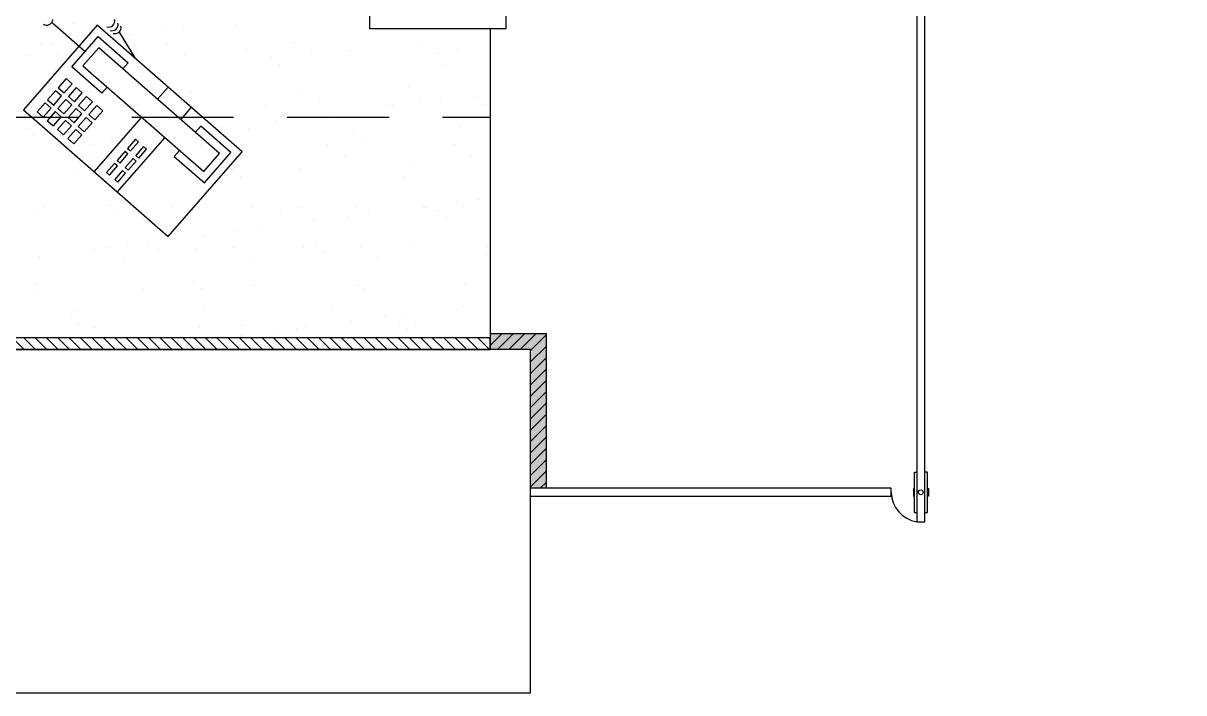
# Model space of a CAD drawing. Header units: millimetres. Extents: x 1573 to 2177, y 1587 to 1932.
# Drawn here: x 1897.918 to 1900.088, y 1898.117 to 1899.369 of the extents above; entities that cross this region are included whole.
import ezdxf

# ---------------------------------------------------------------- set-up
doc = ezdxf.new("R2010")
doc.units = ezdxf.units.MM
doc.header["$LTSCALE"] = 0.03
doc.linetypes.add('HIDDEN', pattern=[9.525, 6.35, -3.175])
doc.layers.add('-HIDRO', color=8, linetype='Continuous')

msp = doc.modelspace()

# ---------------------------------------------------------------- hatches: boundary and pattern name
at = {"layer": '-HIDRO'}
h = msp.add_hatch(color=256, dxfattribs=at)
h.dxf.hatch_style = 1
h.paths.add_polyline_path([(1898.8962, 1898.7884), (1898.8663, 1898.7587), (1898.8663, 1898.4993), (1898.8962, 1898.4993)])
h.paths.add_polyline_path([(1898.8962, 1898.7887), (1898.7913, 1898.7887), (1898.7913, 1898.7587), (1898.8663, 1898.7587)])

# ---------------------------------------------------------------- linework, layer by layer
for p, q in [((1898.5663, 1899.3586), (1898.5663, 1902.3876)), ((1898.8213, 1899.3586), (1898.8213, 1902.3876)), ((1898.0335, 1899.3159), (1897.9729, 1899.3689)), ((1898.012, 1899.3689), (1898.012, 1899.3689)), ((1898.3168, 1899.3662), (1898.3168, 1899.3662)), ((1898.0567, 1899.3653), (1897.9185, 1899.2072)), ((1898.0088, 1899.2877), (1898.0581, 1899.3441)), ((1898.3276, 1899.1284), (1898.0567, 1899.3653)), ((1898.0581, 1899.3441), (1898.1146, 1899.2948)), ((1898.0974, 1899.3525), (1898.1268, 1899.304)), ((1898.1162, 1899.3486), (1898.1162, 1899.3486)), ((1898.1782, 1899.3568), (1898.1782, 1899.3568)), ((1898.2178, 1899.362), (1898.2178, 1899.362)), ((1898.8213, 1899.3586), (1898.5663, 1899.3586)), ((1898.6261, 1899.3595), (1898.6261, 1899.3595)), ((1898.7913, 1899.3586), (1898.7913, 1898.7887)), ((1897.9511, 1899.3313), (1897.9511, 1899.3313)), ((1897.9731, 1899.3298), (1897.9731, 1899.3298)), ((1898.0128, 1899.335), (1898.0128, 1899.335)), ((1898.0596, 1899.323), (1898.0299, 1899.2891)), ((1898.2853, 1899.1256), (1898.0596, 1899.323)), ((1898.1883, 1899.3318), (1898.1883, 1899.3318)), ((1898.4256, 1899.3322), (1898.4256, 1899.3322)), ((1898.6628, 1899.3326), (1898.6628, 1899.3326)), ((1897.9302, 1899.309), (1897.9302, 1899.309)), ((1897.9832, 1899.3109), (1897.9832, 1899.3109)), ((1898.1295, 1899.3116), (1898.1295, 1899.3116)), ((1898.2205, 1899.3113), (1898.2205, 1899.3113)), ((1898.3353, 1899.319), (1898.3353, 1899.319)), ((1898.3831, 1899.3055), (1898.3831, 1899.3055)), ((1898.4577, 1899.3117), (1898.4577, 1899.3117)), ((1898.5302, 1899.3181), (1898.5302, 1899.3181)), ((1898.6949, 1899.3122), (1898.6949, 1899.3122)), ((1898.7296, 1899.3206), (1898.7296, 1899.3206)), ((1898.0652, 1899.2383), (1898.0088, 1899.2877)), ((1898.0299, 1899.2891), (1898.2557, 1899.0917)), ((1898.0878, 1899.2994), (1898.0878, 1899.2994)), ((1898.1146, 1899.2948), (1898.1047, 1899.2835)), ((1898.3971, 1899.2927), (1898.3971, 1899.2927)), ((1898.702, 1899.29), (1898.702, 1899.29)), ((1897.9984, 1899.2653), (1897.9836, 1899.2484)), ((1898.0097, 1899.2555), (1897.9984, 1899.2653)), ((1897.9787, 1899.2428), (1897.9639, 1899.2259)), ((1897.99, 1899.233), (1897.9787, 1899.2428)), ((1897.9836, 1899.2484), (1897.9949, 1899.2385)), ((1897.9949, 1899.2385), (1898.0097, 1899.2555)), ((1898.0175, 1899.2486), (1898.0026, 1899.2317)), ((1898.0139, 1899.2218), (1898.0287, 1899.2388)), ((1898.0287, 1899.2388), (1898.0175, 1899.2486)), ((1898.0377, 1899.2411), (1898.0377, 1899.2411)), ((1898.0751, 1899.2496), (1898.0652, 1899.2383)), ((1898.1541, 1899.2387), (1898.1541, 1899.2387)), ((1898.1889, 1899.2497), (1898.1691, 1899.2272)), ((1898.2326, 1899.2402), (1898.2326, 1899.2402)), ((1898.432, 1899.2427), (1898.432, 1899.2427)), ((1898.6377, 1899.2501), (1898.6377, 1899.2501)), ((1897.959, 1899.2203), (1897.9442, 1899.2034)), ((1897.9703, 1899.2104), (1897.959, 1899.2203)), ((1897.9639, 1899.2259), (1897.9752, 1899.216)), ((1897.9752, 1899.216), (1897.99, 1899.233)), ((1897.9978, 1899.2261), (1897.983, 1899.2092)), ((1897.9943, 1899.1993), (1898.0091, 1899.2163)), ((1898.0091, 1899.2163), (1897.9978, 1899.2261)), ((1898.0026, 1899.2317), (1898.0139, 1899.2218)), ((1898.0365, 1899.232), (1898.0217, 1899.215)), ((1898.0217, 1899.215), (1898.033, 1899.2052)), ((1898.033, 1899.2052), (1898.0478, 1899.2221)), ((1898.0478, 1899.2221), (1898.0365, 1899.232)), ((1898.0556, 1899.2153), (1898.0408, 1899.1983)), ((1898.0669, 1899.2054), (1898.0556, 1899.2153)), ((1898.1342, 1899.2147), (1898.1342, 1899.2147)), ((1898.1681, 1899.2258), (1898.1681, 1899.2258)), ((1898.3714, 1899.2151), (1898.3714, 1899.2151)), ((1898.473, 1899.2232), (1898.473, 1899.2232)), ((1898.5966, 1899.2146), (1898.5966, 1899.2146)), ((1898.6087, 1899.2155), (1898.6087, 1899.2155)), ((1898.6585, 1899.2228), (1898.6585, 1899.2228)), ((1898.6981, 1899.228), (1898.6981, 1899.228)), ((1898.7682, 1899.2293), (1898.7682, 1899.2293)), ((1898.7823, 1899.2164), (1898.7823, 1899.2164)), ((1897.9185, 1899.2072), (1898.1895, 1898.9704)), ((1897.9442, 1899.2034), (1897.9555, 1899.1935)), ((1897.9555, 1899.1935), (1897.9703, 1899.2104)), ((1897.9781, 1899.2036), (1897.9633, 1899.1867)), ((1897.9746, 1899.1768), (1897.9894, 1899.1938)), ((1897.9894, 1899.1938), (1897.9781, 1899.2036)), ((1897.983, 1899.2092), (1897.9943, 1899.1993)), ((1898.0169, 1899.2095), (1898.0021, 1899.1925)), ((1898.0021, 1899.1925), (1898.0133, 1899.1826)), ((1898.0133, 1899.1826), (1898.0281, 1899.1996)), ((1898.0281, 1899.1996), (1898.0169, 1899.2095)), ((1898.0359, 1899.1928), (1898.0211, 1899.1758)), ((1898.0472, 1899.1829), (1898.0359, 1899.1928)), ((1898.0408, 1899.1983), (1898.0521, 1899.1885)), ((1898.1395, 1899.1933), (1898.0507, 1899.0917)), ((1898.0521, 1899.1885), (1898.0669, 1899.2054)), ((1898.2323, 1899.2117), (1898.2126, 1899.1892)), ((1898.4534, 1899.1958), (1898.4534, 1899.1958)), ((1898.4931, 1899.201), (1898.4931, 1899.201)), ((1897.9251, 1899.1718), (1897.9251, 1899.1718)), ((1897.9633, 1899.1867), (1897.9746, 1899.1768)), ((1897.9972, 1899.1869), (1897.9824, 1899.17)), ((1897.9937, 1899.1601), (1898.0085, 1899.1771)), ((1898.0085, 1899.1771), (1897.9972, 1899.1869)), ((1898.0211, 1899.1758), (1898.0324, 1899.166)), ((1898.0324, 1899.166), (1898.0472, 1899.1829)), ((1898.25, 1899.1763), (1898.2402, 1899.165)), ((1898.3065, 1899.127), (1898.25, 1899.1763)), ((1898.288, 1899.174), (1898.288, 1899.174)), ((1898.3401, 1899.1722), (1898.3401, 1899.1722)), ((1898.3915, 1899.1877), (1898.3915, 1899.1877)), ((1898.535, 1899.1713), (1898.535, 1899.1713)), ((1898.7344, 1899.1738), (1898.7344, 1899.1738)), ((1897.935, 1899.1623), (1897.935, 1899.1623)), ((1897.9391, 1899.1589), (1897.9391, 1899.1589)), ((1897.9824, 1899.17), (1897.9937, 1899.1601)), ((1898.0163, 1899.1703), (1898.0015, 1899.1533)), ((1898.0015, 1899.1533), (1898.0127, 1899.1435)), ((1898.0127, 1899.1435), (1898.0276, 1899.1604)), ((1898.0276, 1899.1604), (1898.0163, 1899.1703)), ((1898.183, 1899.1553), (1898.0941, 1899.0537)), ((1898.1281, 1899.1519), (1898.1132, 1899.135)), ((1898.1337, 1899.147), (1898.1281, 1899.1519)), ((1898.1343, 1899.1648), (1898.1343, 1899.1648)), ((1898.1865, 1899.1607), (1898.1865, 1899.1607)), ((1898.244, 1899.1563), (1898.244, 1899.1563)), ((1898.2484, 1899.1688), (1898.2484, 1899.1688)), ((1898.5392, 1899.1625), (1898.5392, 1899.1625)), ((1898.5533, 1899.1496), (1898.5533, 1899.1496)), ((1897.9814, 1899.1337), (1897.9814, 1899.1337)), ((1898.0126, 1899.1406), (1898.0126, 1899.1406)), ((1898.0433, 1899.1418), (1898.0433, 1899.1418)), ((1898.083, 1899.147), (1898.083, 1899.147)), ((1898.1084, 1899.1294), (1898.0936, 1899.1125)), ((1898.114, 1899.1245), (1898.1084, 1899.1294)), ((1898.1132, 1899.135), (1898.1189, 1899.1301)), ((1898.1189, 1899.1301), (1898.1337, 1899.147)), ((1898.1433, 1899.1386), (1898.1285, 1899.1216)), ((1898.1342, 1899.1167), (1898.149, 1899.1336)), ((1898.149, 1899.1336), (1898.1433, 1899.1386)), ((1898.1895, 1898.9704), (1898.3276, 1899.1284)), ((1898.2106, 1899.1312), (1898.2007, 1899.1199)), ((1898.2499, 1899.141), (1898.2499, 1899.141)), ((1898.2571, 1899.0705), (1898.3065, 1899.127)), ((1898.4871, 1899.1414), (1898.4871, 1899.1414)), ((1898.7243, 1899.1419), (1898.7243, 1899.1419)), ((1898.0448, 1899.1201), (1898.0448, 1899.1201)), ((1898.0887, 1899.1069), (1898.0739, 1899.09)), ((1898.0943, 1899.102), (1898.0887, 1899.1069)), ((1898.0936, 1899.1125), (1898.0992, 1899.1076)), ((1898.0992, 1899.1076), (1898.114, 1899.1245)), ((1898.1237, 1899.1161), (1898.1089, 1899.0991)), ((1898.1145, 1899.0942), (1898.1293, 1899.1111)), ((1898.1293, 1899.1111), (1898.1237, 1899.1161)), ((1898.1285, 1899.1216), (1898.1342, 1899.1167)), ((1898.2007, 1899.1199), (1898.2571, 1899.0705)), ((1898.2557, 1899.0917), (1898.2853, 1899.1256)), ((1898.282, 1899.1205), (1898.282, 1899.1205)), ((1898.5192, 1899.121), (1898.5192, 1899.121)), ((1898.7564, 1899.1214), (1898.7564, 1899.1214)), ((1898.015, 1899.0895), (1898.015, 1899.0895)), ((1898.0425, 1899.0943), (1898.0425, 1899.0943)), ((1898.0739, 1899.09), (1898.0795, 1899.0851)), ((1898.0795, 1899.0851), (1898.0943, 1899.102)), ((1898.104, 1899.0936), (1898.0892, 1899.0766)), ((1898.0948, 1899.0717), (1898.1096, 1899.0886)), ((1898.1096, 1899.0886), (1898.104, 1899.0936)), ((1898.1089, 1899.0991), (1898.1145, 1899.0942)), ((1898.2374, 1899.0934), (1898.2374, 1899.0934)), ((1898.3102, 1899.0956), (1898.3102, 1899.0956)), ((1898.4368, 1899.0959), (1898.4368, 1899.0959)), ((1898.6425, 1899.1033), (1898.6425, 1899.1033)), ((1898.0892, 1899.0766), (1898.0948, 1899.0717)), ((1898.3243, 1899.0827), (1898.3243, 1899.0827)), ((1898.6291, 1899.0801), (1898.6291, 1899.0801)), ((1897.9585, 1899.0235), (1897.9585, 1899.0235)), ((1898.0812, 1899.0287), (1898.0812, 1899.0287)), ((1898.1957, 1899.0239), (1898.1957, 1899.0239)), ((1898.3449, 1899.0254), (1898.3449, 1899.0254)), ((1898.433, 1899.0244), (1898.433, 1899.0244)), ((1898.5398, 1899.0245), (1898.5398, 1899.0245)), ((1898.6668, 1899.0267), (1898.6668, 1899.0267)), ((1898.6702, 1899.0248), (1898.6702, 1899.0248)), ((1898.6954, 1899.0194), (1898.6954, 1899.0194)), ((1898.7287, 1899.0348), (1898.7287, 1899.0348)), ((1898.7392, 1899.0271), (1898.7392, 1899.0271)), ((1898.7684, 1899.04), (1898.7684, 1899.04)), ((1897.9397, 1899.0155), (1897.9397, 1899.0155)), ((1898.0953, 1899.0159), (1898.0953, 1899.0159)), ((1898.1391, 1899.018), (1898.1391, 1899.018)), ((1898.4001, 1899.0133), (1898.4001, 1899.0133)), ((1898.4617, 1898.9997), (1898.4617, 1898.9997)), ((1898.5237, 1899.0078), (1898.5237, 1899.0078)), ((1898.5633, 1899.013), (1898.5633, 1899.013)), ((1898.7094, 1899.0065), (1898.7094, 1899.0065)), ((1898.3186, 1898.9808), (1898.3186, 1898.9808)), ((1898.3583, 1898.986), (1898.3583, 1898.986)), ((1898.1136, 1898.9538), (1898.1136, 1898.9538)), ((1898.1532, 1898.959), (1898.1532, 1898.959)), ((1898.2567, 1898.9727), (1898.2567, 1898.9727)), ((1898.6473, 1898.9566), (1898.6473, 1898.9566)), ((1897.9482, 1898.9321), (1897.9482, 1898.9321)), ((1898.0473, 1898.9475), (1898.0473, 1898.9475)), ((1898.0516, 1898.9457), (1898.0516, 1898.9457)), ((1898.0742, 1898.9498), (1898.0742, 1898.9498)), ((1898.1711, 1898.9464), (1898.1711, 1898.9464)), ((1898.2422, 1898.9466), (1898.2422, 1898.9466)), ((1898.3114, 1898.9502), (1898.3114, 1898.9502)), ((1898.4415, 1898.9492), (1898.4415, 1898.9492)), ((1898.4664, 1898.9525), (1898.4664, 1898.9525)), ((1898.4804, 1898.9397), (1898.4804, 1898.9397)), ((1898.5486, 1898.9507), (1898.5486, 1898.9507)), ((1898.7852, 1898.937), (1898.7852, 1898.937)), ((1898.7858, 1898.9511), (1898.7858, 1898.9511)), ((1898.1063, 1898.9294), (1898.1063, 1898.9294)), ((1898.3435, 1898.9298), (1898.3435, 1898.9298)), ((1898.5807, 1898.9302), (1898.5807, 1898.9302)), ((1897.9421, 1898.8795), (1897.9421, 1898.8795)), ((1897.9445, 1898.8687), (1897.9445, 1898.8687)), ((1898.1439, 1898.8713), (1898.1439, 1898.8713)), ((1898.2374, 1898.8857), (1898.2374, 1898.8857)), ((1898.2514, 1898.8728), (1898.2514, 1898.8728)), ((1898.3497, 1898.8787), (1898.3497, 1898.8787)), ((1898.5446, 1898.8777), (1898.5446, 1898.8777)), ((1898.5562, 1898.8702), (1898.5562, 1898.8702)), ((1898.744, 1898.8803), (1898.744, 1898.8803)), ((1898.02, 1898.8327), (1898.02, 1898.8327)), ((1898.2573, 1898.8332), (1898.2573, 1898.8332)), ((1898.4945, 1898.8336), (1898.4945, 1898.8336)), ((1898.6336, 1898.8251), (1898.6336, 1898.8251)), ((1898.7317, 1898.834), (1898.7317, 1898.834)), ((1898.737, 1898.8387), (1898.737, 1898.8387)), ((1898.0084, 1898.8188), (1898.0084, 1898.8188)), ((1898.0224, 1898.8059), (1898.0224, 1898.8059)), ((1898.3272, 1898.8033), (1898.3272, 1898.8033)), ((1898.4463, 1898.8024), (1898.4463, 1898.8024)), ((1898.532, 1898.8117), (1898.532, 1898.8117)), ((1898.5939, 1898.8198), (1898.5939, 1898.8198)), ((1898.6225, 1898.8095), (1898.6225, 1898.8095)), ((1898.6521, 1898.8098), (1898.6521, 1898.8098)), ((1896.074, 1898.7812), (1898.7913, 1898.7812)), ((1897.9202, 1898.7587), (1897.8977, 1898.7812)), ((1897.9414, 1898.7587), (1897.9189, 1898.7812)), ((1897.9626, 1898.7587), (1897.9401, 1898.7812)), ((1897.9838, 1898.7587), (1897.9613, 1898.7812)), ((1898.005, 1898.7587), (1897.9825, 1898.7812)), ((1898.0262, 1898.7587), (1898.0038, 1898.7812)), ((1898.0474, 1898.7587), (1898.025, 1898.7812)), ((1898.0687, 1898.7587), (1898.0462, 1898.7812)), ((1898.0521, 1898.8008), (1898.0521, 1898.8008)), ((1898.0899, 1898.7587), (1898.0674, 1898.7812)), ((1898.1111, 1898.7587), (1898.0886, 1898.7812)), ((1898.1323, 1898.7587), (1898.1098, 1898.7812)), ((1898.1535, 1898.7587), (1898.131, 1898.7812)), ((1898.1747, 1898.7587), (1898.1522, 1898.7812)), ((1898.1959, 1898.7587), (1898.1734, 1898.7812)), ((1898.2171, 1898.7587), (1898.1946, 1898.7812)), ((1898.2383, 1898.7587), (1898.2158, 1898.7812)), ((1898.2595, 1898.7587), (1898.237, 1898.7812)), ((1898.247, 1898.7998), (1898.247, 1898.7998)), ((1898.2807, 1898.7587), (1898.2582, 1898.7812)), ((1898.3019, 1898.7587), (1898.2794, 1898.7812)), ((1898.3231, 1898.7587), (1898.3006, 1898.7812)), ((1898.3443, 1898.7587), (1898.3218, 1898.7812)), ((1898.3269, 1898.7847), (1898.3269, 1898.7847)), ((1898.3655, 1898.7587), (1898.3431, 1898.7812)), ((1898.3868, 1898.7587), (1898.3643, 1898.7812)), ((1898.408, 1898.7587), (1898.3855, 1898.7812)), ((1898.3889, 1898.7928), (1898.3889, 1898.7928)), ((1898.4292, 1898.7587), (1898.4067, 1898.7812)), ((1898.4504, 1898.7587), (1898.4279, 1898.7812)), ((1898.4285, 1898.7981), (1898.4285, 1898.7981)), ((1898.4716, 1898.7587), (1898.4491, 1898.7812)), ((1898.4928, 1898.7587), (1898.4703, 1898.7812)), ((1898.514, 1898.7587), (1898.4915, 1898.7812)), ((1898.5352, 1898.7587), (1898.5127, 1898.7812)), ((1898.5564, 1898.7587), (1898.5339, 1898.7812)), ((1898.5776, 1898.7587), (1898.5551, 1898.7812)), ((1898.5988, 1898.7587), (1898.5763, 1898.7812)), ((1898.62, 1898.7587), (1898.5975, 1898.7812)), ((1898.6412, 1898.7587), (1898.6187, 1898.7812)), ((1898.6365, 1898.7966), (1898.6365, 1898.7966)), ((1898.6624, 1898.7587), (1898.6399, 1898.7812)), ((1898.6836, 1898.7587), (1898.6612, 1898.7812)), ((1898.7049, 1898.7587), (1898.6824, 1898.7812)), ((1898.7261, 1898.7587), (1898.7036, 1898.7812)), ((1898.7473, 1898.7587), (1898.7248, 1898.7812)), ((1898.7685, 1898.7587), (1898.746, 1898.7812)), ((1898.7897, 1898.7587), (1898.7672, 1898.7812)), ((1898.7913, 1898.7784), (1898.7884, 1898.7812)), ((1898.7913, 1898.7877), (1898.7923, 1898.7887)), ((1898.7913, 1898.7665), (1898.8135, 1898.7887)), ((1898.7913, 1898.7887), (1898.8962, 1898.7887)), ((1898.7913, 1898.7887), (1898.7913, 1898.7587)), ((1898.7913, 1898.7587), (1898.7913, 1898.7812)), ((1898.8047, 1898.7587), (1898.8347, 1898.7887)), ((1898.8259, 1898.7587), (1898.8559, 1898.7887)), ((1898.8471, 1898.7587), (1898.8771, 1898.7887)), ((1898.8663, 1898.7567), (1898.8962, 1898.7867)), ((1898.8962, 1898.4993), (1898.8962, 1898.7887)), ((1896.0696, 1898.7587), (1898.7913, 1898.7587)), ((1898.8663, 1898.7587), (1897.0263, 1898.7587)), ((1898.1357, 1898.7591), (1898.1357, 1898.7591)), ((1898.1838, 1898.7658), (1898.1838, 1898.7658)), ((1898.2235, 1898.7711), (1898.2235, 1898.7711)), ((1898.3729, 1898.7595), (1898.3729, 1898.7595)), ((1898.6101, 1898.7599), (1898.6101, 1898.7599)), ((1898.8663, 1898.7355), (1898.8962, 1898.7654)), ((1898.8663, 1898.1169), (1898.8663, 1898.7587)), ((1898.8663, 1898.7143), (1898.8962, 1898.7442)), ((1898.8663, 1898.693), (1898.8962, 1898.723)), ((1898.8663, 1898.6718), (1898.8962, 1898.7018)), ((1898.8663, 1898.6506), (1898.8962, 1898.6806)), ((1898.8663, 1898.6294), (1898.8962, 1898.6594)), ((1898.8663, 1898.6082), (1898.8962, 1898.6382)), ((1898.8663, 1898.587), (1898.8962, 1898.617)), ((1898.8663, 1898.5658), (1898.8962, 1898.5958)), ((1898.8663, 1898.5446), (1898.8962, 1898.5746)), ((1898.8663, 1898.5234), (1898.8962, 1898.5534)), ((1898.8663, 1898.5022), (1898.8962, 1898.5322)), ((1899.5844, 1898.4543), (1899.5844, 1898.5293)), ((1899.5844, 1898.5293), (1899.5889, 1898.5293)), ((1899.6084, 1898.5293), (1899.6039, 1898.5293)), ((1899.6084, 1898.4543), (1899.6084, 1898.5293)), ((1899.541, 1898.4993), (1898.8663, 1898.4993)), ((1898.8962, 1898.4993), (1898.8663, 1898.4993)), ((1898.8846, 1898.4993), (1898.8962, 1898.511)), ((1899.541, 1898.4843), (1899.541, 1898.4993)), ((1899.541, 1898.4843), (1898.8663, 1898.4843)), ((1899.5844, 1898.4543), (1899.5889, 1898.4543)), ((1899.6039, 1898.4543), (1899.6084, 1898.4543)), ((1895.4766, 1898.1169), (1898.8663, 1898.1169))]:
    msp.add_line(p, q, dxfattribs=at)
at = {"layer": '-HIDRO', "linetype": 'HIDDEN'}
msp.add_line((1896.0876, 1899.1936), (1898.7913, 1899.1936), dxfattribs=at)
at = {"layer": '-HIDRO'}
for points in [[(1899.5887, 1899.6363), (1899.5889, 1898.4367), (1899.6039, 1898.4367), (1899.6037, 1899.6363)], [(1899.5825, 1898.4846), (1899.5844, 1898.4846), (1899.5844, 1898.4991), (1899.5825, 1898.4991)], [(1899.6103, 1898.4846), (1899.6084, 1898.4846), (1899.6084, 1898.4991), (1899.6103, 1898.4991)]]:
    msp.add_lwpolyline(points, close=True, dxfattribs=at)
msp.add_circle((1899.5962, 1898.4918), 0.00441, dxfattribs=at)
for centre, radius, start, end in [((1899.5961, 1898.4918), 1.1445, 0.0009, 89.6225), ((1899.5973, 1898.4924), 0.0563, 180.5356, 261.4167)]:
    msp.add_arc(centre, radius, start, end, dxfattribs=at)
for centre, major_axis, start_param, end_param in [((1897.9619, 1899.3767), (0.00817, 0.00817), 3.323372, 5.426423), ((1898.0779, 1899.3732), (-0.00817, 0.00817), 2.047835, 4.150886), ((1898.084, 1899.3664), (-0.00817, 0.00817), 2.047835, 4.150886), ((1898.0896, 1899.361), (-0.00817, 0.00817), 2.047835, 4.150886)]:
    msp.add_ellipse(centre, major_axis=major_axis, ratio=1, start_param=start_param, end_param=end_param, dxfattribs=at)

doc.saveas('drawing.dxf')
